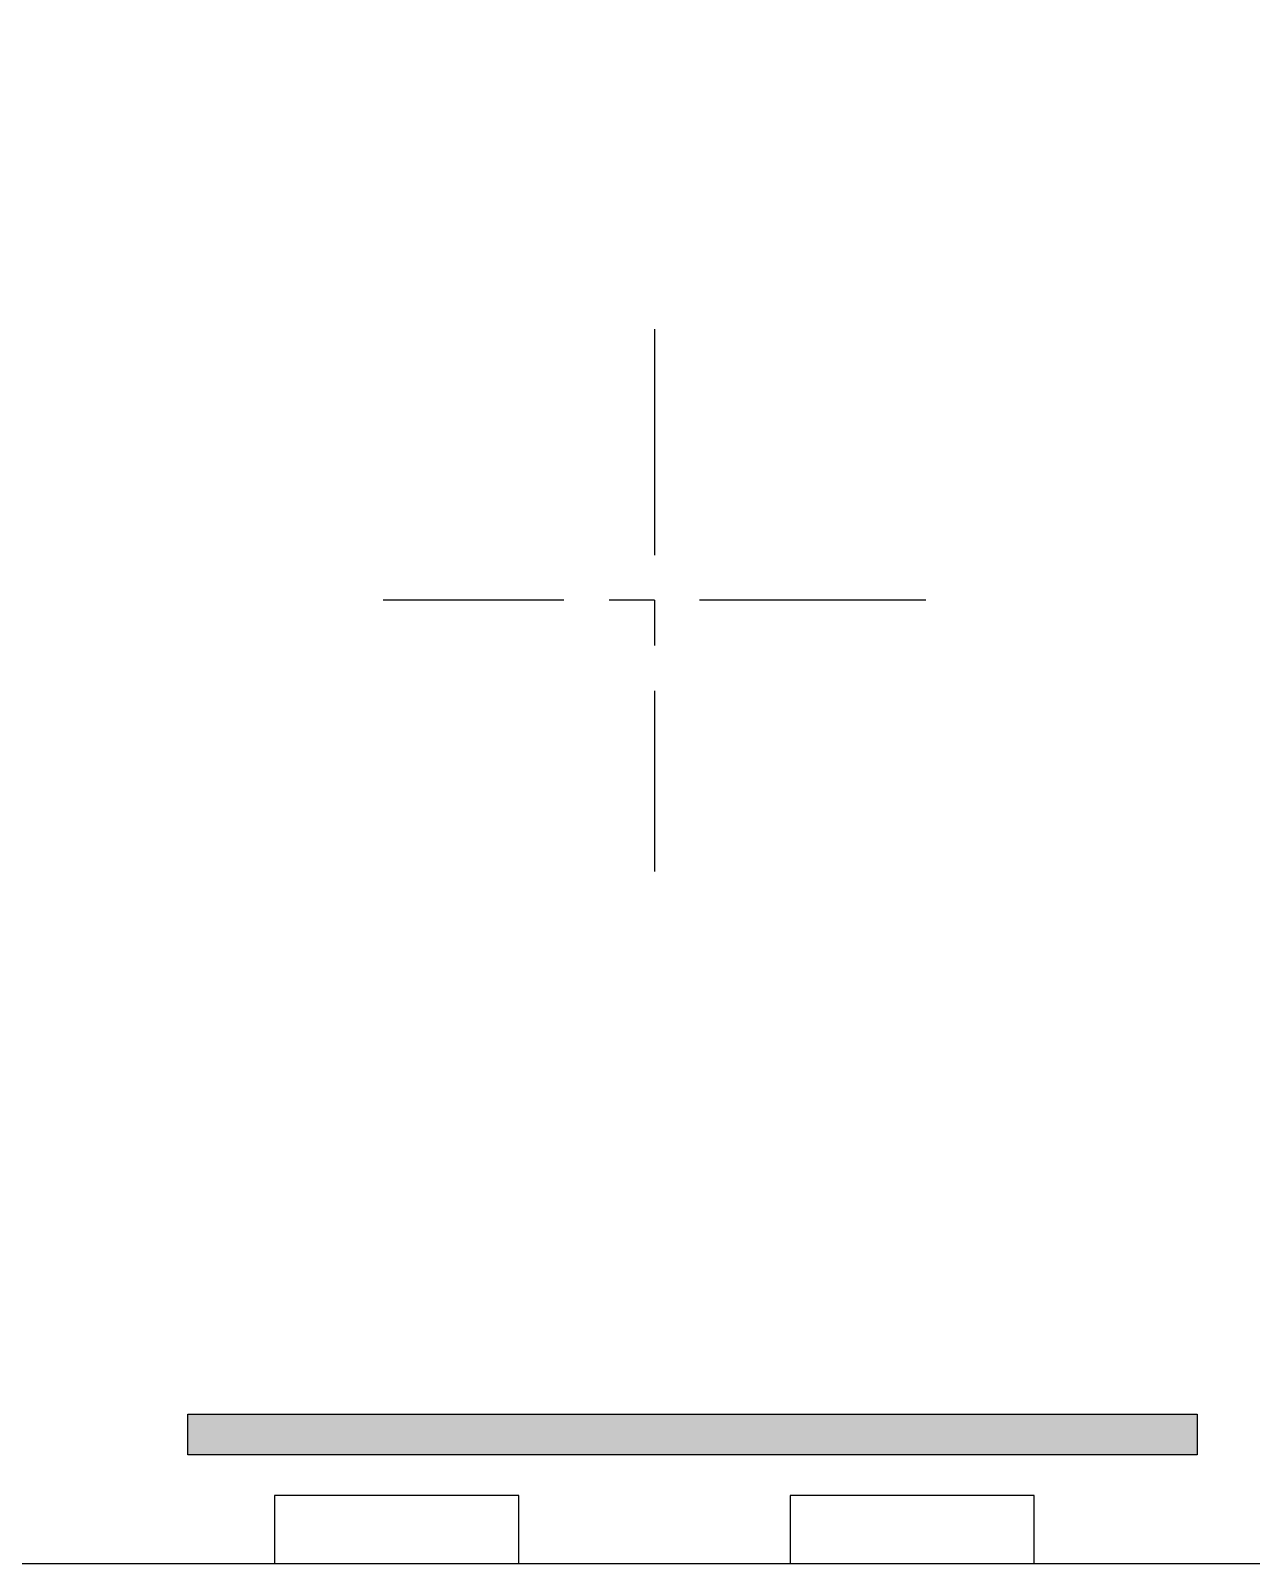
# Model space of a CAD drawing. Extents: x 255 to 461, y -61 to 88.
# Drawn here: x 294.43 to 301.18, y -27.17 to -18.7 of the extents above; entities that cross this region are included whole.
import ezdxf

# ---------------------------------------------------------------- set-up
doc = ezdxf.new("R2010")
doc.units = 0
doc.header["$MEASUREMENT"] = 0
doc.linetypes.add('CENTER', pattern=[2, 1.25, -0.25, 0.25, -0.25])
doc.layers.get('0').update_dxf_attribs({"linetype": 'CONTINUOUS'})
doc.layers.add('CENTER', color=1, linetype='CENTER')
doc.layers.add('Min', color=1, linetype='CONTINUOUS')

msp = doc.modelspace()

# ---------------------------------------------------------------- hatches: boundary and pattern name
at = {"layer": 'Min'}
h = msp.add_hatch(dxfattribs=at)
h.set_pattern_fill('DOTS', color=256, scale=0.75)
h.set_pattern_definition([(0, (15.9, 0), (0.0234375, 0.046875), [0, -0.046875])])
h.paths.add_polyline_path([(300.8763, -26.3468), (295.2963, -26.3468), (295.2963, -26.5718), (300.8763, -26.5718)])

# ---------------------------------------------------------------- linework, layer by layer
for points in [[(276.0513, -27.1718), (343.5513, -27.1718), (343.5513, 67.3282), (276.0513, 67.3282)], [(297.1263, -27.1718), (297.1263, -26.7968), (295.7763, -26.7968), (295.7763, -27.1718)], [(299.9763, -27.1718), (299.9763, -26.7968), (298.6263, -26.7968), (298.6263, -27.1718)]]:
    msp.add_lwpolyline(points, close=True)
at = {"layer": 'CENTER'}
for p, q in [((297.8763, -20.3468), (297.8763, -23.3468)), ((299.3763, -21.8468), (296.3763, -21.8468))]:
    msp.add_line(p, q, dxfattribs=at)
at = {"layer": 'Min', "color": 1}
msp.add_lwpolyline([(295.2963, -26.3468), (300.8763, -26.3468), (300.8763, -26.5718), (295.2963, -26.5718)], close=True, dxfattribs=at)

doc.saveas('drawing.dxf')
